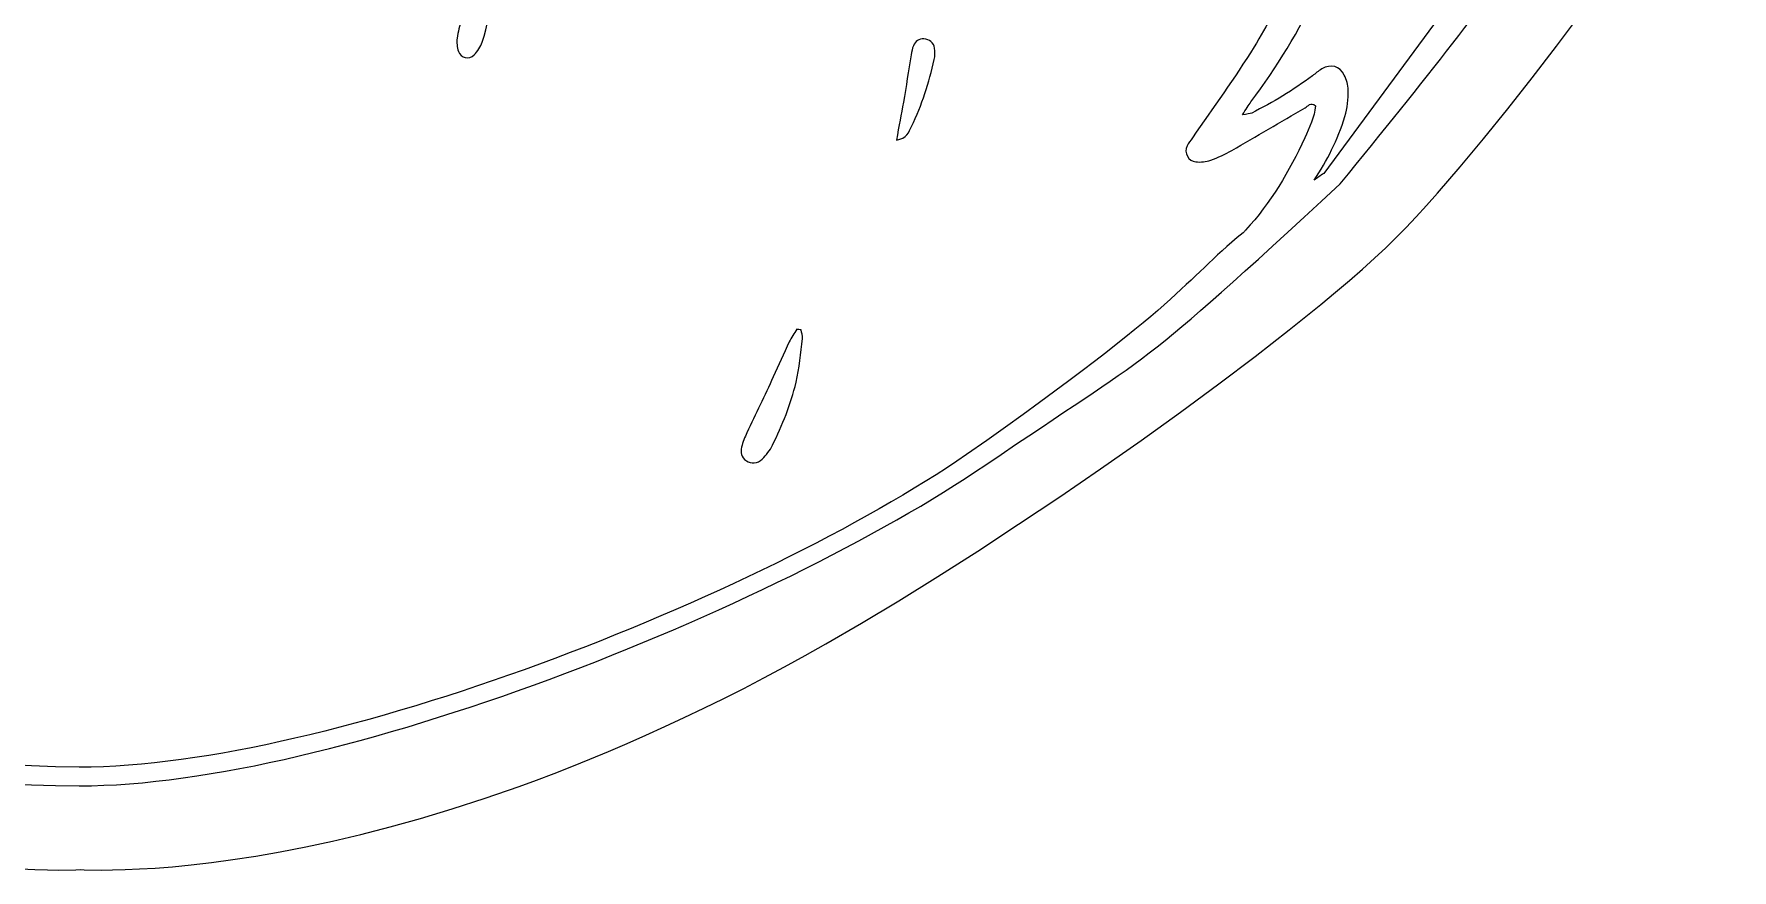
# Model space of a CAD drawing. Extents: x 405 to 699, y 164 to 435.
# Drawn here: x 548.9 to 676.6, y 163.5 to 226.4 of the extents above; entities that cross this region are included whole.
import ezdxf

# ---------------------------------------------------------------- set-up
doc = ezdxf.new("R2010")
doc.units = 0
doc.layers.add('Edge.Cuts', color=7, linetype='CONTINUOUS')
doc.layers.add('F.Silk', color=7, linetype='CONTINUOUS')

msp = doc.modelspace()

# ---------------------------------------------------------------- linework, layer by layer
at = {"layer": 'Edge.Cuts', "color": 7}
msp.add_lwpolyline([(547.868955, 163.621723), (548.939753, 163.576273), (549.89337, 163.551373), (550.72833, 163.543873), (552.027645, 163.564348), (552.339653, 163.578973), (552.651668, 163.564348), (553.952453, 163.543873), (554.785943, 163.551373), (555.73956, 163.576273), (556.810358, 163.621723), (557.995418, 163.693498), (559.294733, 163.796038), (560.703915, 163.932268), (562.220025, 164.108053), (563.843078, 164.326311), (565.568663, 164.592913), (567.395318, 164.910786), (569.320125, 165.284323), (571.341608, 165.717913), (573.45831, 166.217428), (575.66583, 166.785786), (577.962705, 167.427388), (580.346003, 168.145161), (582.814268, 168.946431), (585.366023, 169.834123), (586.671203, 170.311663), (587.99688, 170.811178), (589.341608, 171.335593), (590.705377, 171.884908), (592.08819, 172.457661), (593.490045, 173.056783), (594.90948, 173.680806), (596.347957, 174.331198), (597.802545, 175.009416), (599.276182, 175.715473), (600.765922, 176.447893), (602.271787, 177.209616), (603.795225, 178.002096), (605.334772, 178.822408), (606.890437, 179.673478), (608.462212, 180.555313), (611.12823, 182.103658), (613.942192, 183.798478), (616.87188, 185.619283), (619.886527, 187.544083), (622.955377, 189.553851), (626.046202, 191.623678), (629.12823, 193.735978), (632.17071, 195.868791), (635.142877, 197.998678), (638.012505, 200.108053), (640.748835, 202.173478), (643.321103, 204.172993), (645.698543, 206.089011), (646.803038, 207.007468), (647.848935, 207.896623), (648.828915, 208.753558), (649.741515, 209.576803), (650.582333, 210.361956), (651.345518, 211.107561), (652.086728, 211.863426), (652.85577, 212.676411), (653.652645, 213.545061), (654.47442, 214.463518), (656.178038, 216.435201), (657.946103, 218.559223), (659.756648, 220.801896), (661.587705, 223.132468), (663.41583, 225.518698), (665.22198, 227.925433)], dxfattribs=at)
at = {"layer": 'F.Silk', "color": 7}
for points in [[(654.9462, 228.171291), (645.909577, 215.947168)], [(552.28698, 171.282613), (552.28098, 171.282613)], [(552.28089, 169.879326), (552.28689, 169.879326)]]:
    msp.add_lwpolyline(points, dxfattribs=at)
for points in [[(615.829065, 226.066318)], [(606.269535, 204.229873)]]:
    msp.add_lwpolyline(points, close=True, dxfattribs=at)
for points in [[(647.16189, 215.172298), (660.163252, 231.098383), (665.073615, 237.846478), (676.63455, 257.160576)], [(582.59766, 225.820258), (583.330665, 228.289731), (583.712925, 230.806408), (583.44141, 233.389108)], [(643.30944, 230.462301), (642.472875, 228.773053), (641.67228, 227.052516), (640.674187, 225.459861)], [(640.438387, 221.333398), (642.3675, 223.948828), (644.118165, 226.670908), (645.412995, 229.662501)], [(581.034667, 227.523868), (580.90803, 227.058636), (580.767607, 226.591596), (580.708005, 226.116156)], [(580.708005, 226.116156), (580.66773, 225.795268), (580.698555, 225.438576), (580.803225, 225.133243)], [(580.803225, 225.133243), (580.976542, 224.625621), (581.610015, 224.480286), (581.98242, 224.866648)], [(581.98242, 224.866648), (582.241605, 225.136026), (582.49356, 225.470391), (582.59766, 225.820258)], [(615.03516, 225.555081), (614.943427, 225.338293), (614.911755, 225.093388), (614.87256, 224.857821)], [(615.829102, 226.066318), (615.44757, 226.079218), (615.176812, 225.888853), (615.03516, 225.555081)], [(616.63473, 225.374908), (616.58268, 225.773608), (616.225613, 226.052916), (615.829065, 226.066318)], [(616.61133, 224.520906), (616.673655, 224.794048), (616.67178, 225.094798), (616.63473, 225.374908)], [(640.674187, 225.459861), (639.211402, 223.126686), (637.588665, 220.894258), (636.033562, 218.619043)], [(614.87256, 224.857821), (614.675085, 223.672986), (614.490532, 222.486396), (614.286623, 221.302641)], [(614.895998, 219.483306), (615.681052, 221.087766), (616.215847, 222.782293), (616.61133, 224.520906)], [(645.761625, 223.808983), (645.514252, 223.659801), (645.290865, 223.468693), (645.0585, 223.294821)], [(647.46231, 223.335838), (647.126392, 224.033961), (646.430775, 224.211973), (645.761625, 223.808983)], [(645.0585, 223.294821), (643.623083, 222.218391), (642.09612, 221.291586), (640.49112, 220.492573)], [(647.75382, 222.228418), (647.76132, 222.596526), (647.625975, 222.995631), (647.46231, 223.335838)], [(614.286623, 221.302641), (614.13315, 220.411333), (613.95597, 219.524938), (613.75635, 218.460846)], [(639.79239, 220.353418), (640.08108, 220.792896), (640.246275, 221.073681), (640.438387, 221.333398)], [(644.510617, 220.879296), (644.726332, 221.002686), (644.921565, 221.353213), (645.303097, 221.030173)], [(647.512117, 220.230373), (647.715487, 220.858738), (647.740417, 221.558728), (647.75382, 222.228418)], [(638.992545, 217.674216), (640.838475, 218.730808), (642.666825, 219.819493), (644.510617, 220.879296)], [(640.49112, 220.492573), (640.341952, 220.418548), (640.15299, 220.421623), (639.79239, 220.353418)], [(645.303097, 221.030173), (645.201142, 220.186626), (644.832015, 219.401263), (644.47839, 218.620506)], [(645.1962, 215.450586), (646.174102, 216.888973), (646.946467, 218.483053), (647.512117, 220.230373)], [(613.75635, 218.460846), (614.551065, 218.572453), (614.697982, 219.078696), (614.895998, 219.483306)], [(636.033562, 218.619043), (635.897265, 218.420503), (635.727105, 218.238028), (635.627805, 218.022853)], [(644.47839, 218.620506), (643.333267, 216.094686), (641.911507, 213.743188), (640.035517, 211.681543)], [(635.627805, 218.022853), (635.388472, 217.503411), (635.71446, 216.867186), (636.281122, 216.817281)], [(637.41345, 216.949123), (637.95864, 217.137471), (638.491357, 217.387138), (638.992545, 217.674216)], [(636.281122, 216.817281), (636.654075, 216.784581), (637.060897, 216.826806), (637.41345, 216.949123)], [(645.909577, 215.947168), (645.64725, 215.767806), (645.441795, 215.620498), (645.1962, 215.450586)], [(620.4783, 194.030203), (633.31218, 202.734231), (631.560375, 200.741458), (647.16189, 215.172298)], [(639.839227, 211.480858), (635.112952, 207.592858), (635.696535, 206.509453), (619.044307, 194.794821)], [(640.035517, 211.681543), (639.974242, 211.614043), (639.907162, 211.546258), (639.839227, 211.480858)], [(605.696775, 203.270413), (605.28306, 202.398426), (604.906507, 201.509833), (604.497067, 200.635161)], [(606.269535, 204.229888), (606.07689, 203.911138), (605.855617, 203.605266), (605.696775, 203.270413)], [(606.206542, 200.233798), (606.44748, 201.312913), (606.559462, 202.422861), (606.701662, 203.522368)], [(606.585937, 204.174223), (606.480225, 204.192448), (606.3747, 204.211123), (606.269535, 204.229873)], [(606.701662, 203.522368), (606.728512, 203.731108), (606.627862, 203.956356), (606.585937, 204.174223)], [(604.497067, 200.635161), (603.842407, 199.235151), (603.167655, 197.843331), (602.51514, 196.442781)], [(604.43262, 195.493558), (605.162947, 197.019681), (605.836822, 198.578368), (606.206542, 200.233798)], [(602.51514, 196.442781), (602.353087, 196.094518), (602.2026, 195.733596), (602.116702, 195.361723)], [(603.669435, 194.456451), (603.972082, 194.755881), (604.249635, 195.111493), (604.43262, 195.493558)], [(619.044307, 194.794821), (603.409147, 184.113621), (571.22175, 171.282613), (552.28698, 171.282613)], [(602.116702, 195.361723), (602.027092, 194.972143), (602.089252, 194.589606), (602.469727, 194.336331)], [(602.469727, 194.336331), (602.82174, 194.101836), (603.317955, 194.108188), (603.669435, 194.456451)], [(552.28689, 169.879326), (571.503382, 169.879326), (604.60971, 183.188563), (620.4783, 194.030203)], [(552.28098, 171.282613), (533.343517, 171.283153), (509.046705, 178.971171), (498.143287, 187.526271)], [(497.907352, 185.349538), (513.958125, 175.244091), (533.0601, 169.881328), (552.28089, 169.879326)]]:
    msp.add_open_spline(points, degree=3, dxfattribs=at)

doc.saveas('drawing.dxf')
